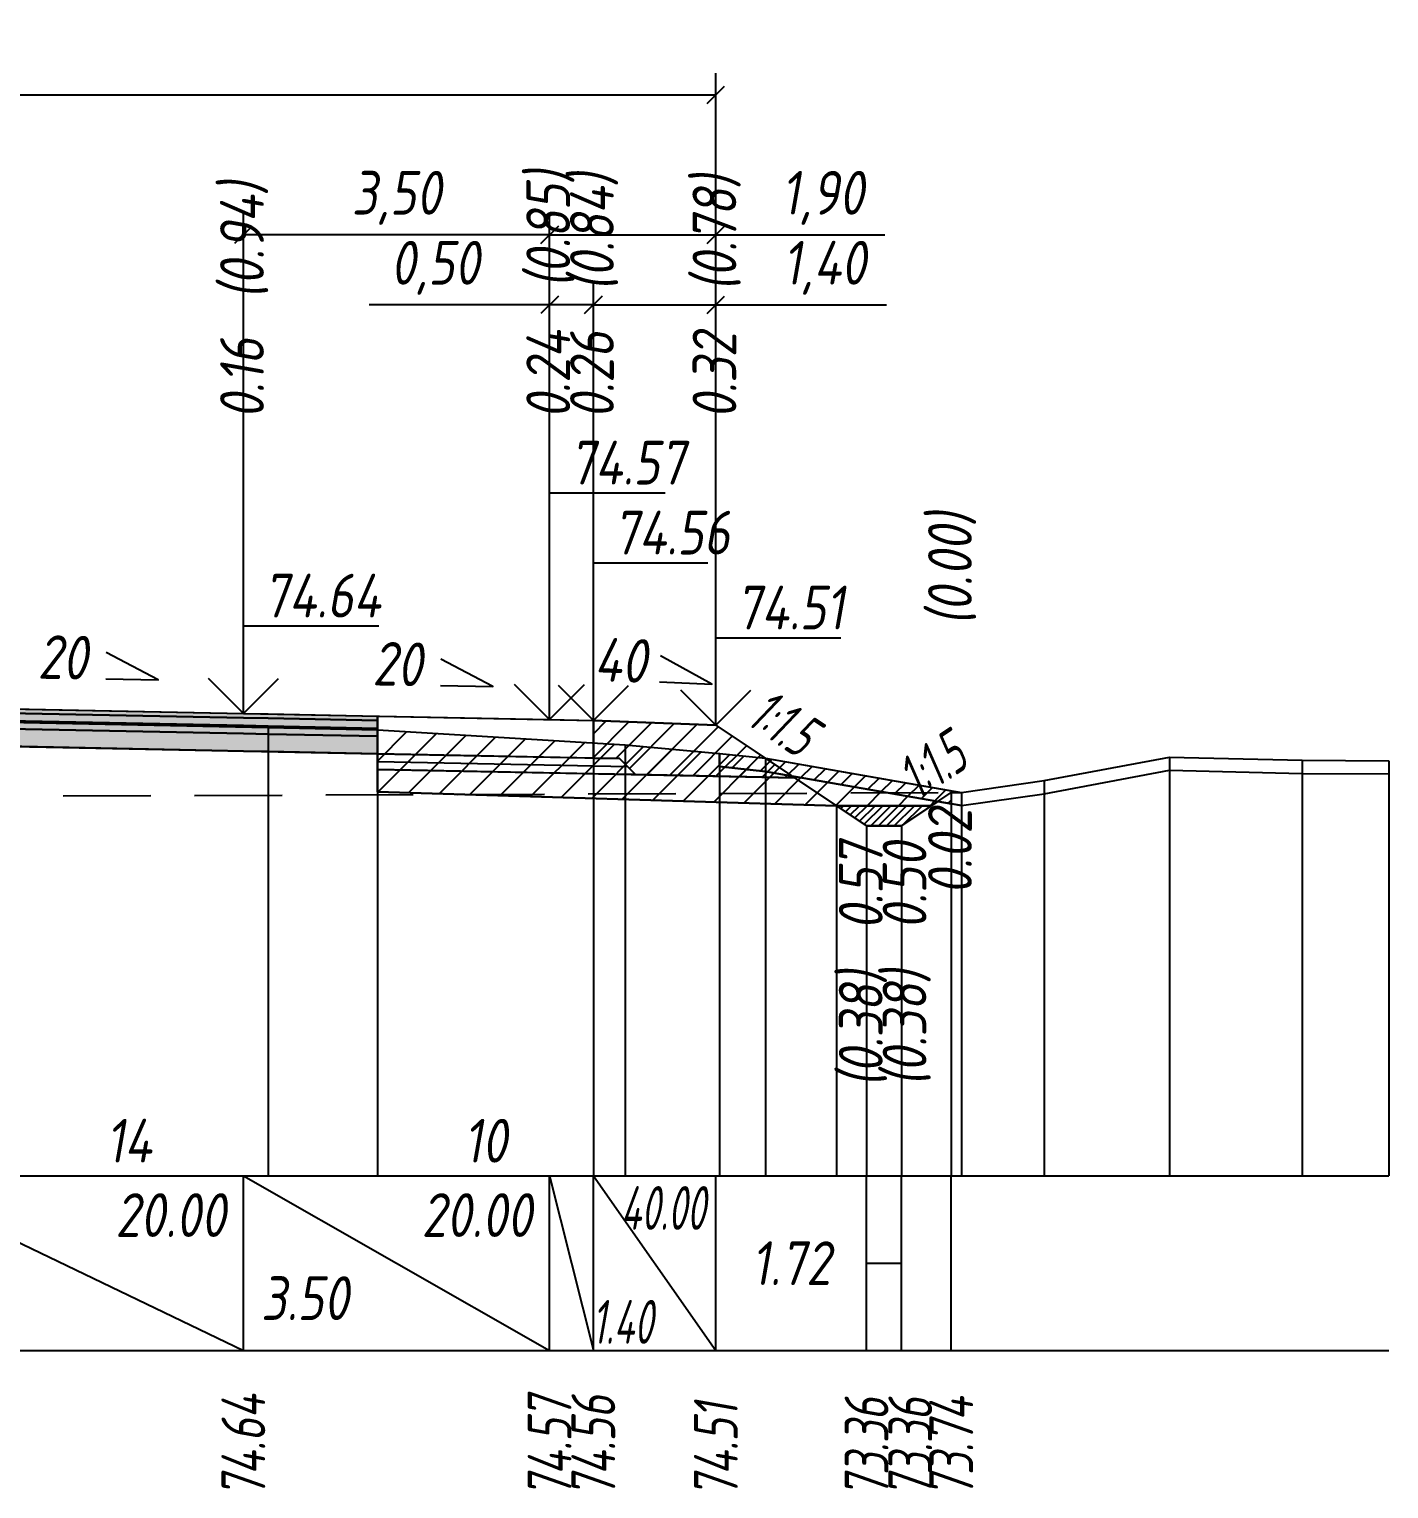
# Model space of a CAD drawing. Extents: x -717 to 1451, y -133302 to 233.
# Drawn here: x 167.7 to 245.4, y -13178.9 to -13095.5 of the extents above; entities that cross this region are included whole.
import ezdxf
from ezdxf.enums import TextEntityAlignment as Align

# ---------------------------------------------------------------- set-up
doc = ezdxf.new("R2010")
doc.units = 0
doc.linetypes.add('штриховая', pattern=[0.75, 0.5, -0.25])
for name, color, linetype in [('Интерполированный поперечник', 2, 'Continuous'), ('Код_514', 1, 'Continuous'), ('Контур_0', 7, 'Continuous'), ('Контур_2521', 7, 'Continuous'), ('Контур_2564', 7, 'Continuous'), ('Контур_2660', 7, 'Continuous'), ('Контур_2665', 7, 'Continuous'), ('Контур_400', 7, 'Continuous'), ('Контур_508', 7, 'Continuous'), ('Контур_512', 7, 'Continuous'), ('Контур_513', 7, 'Continuous'), ('Контур_818', 7, 'Continuous'), ('Красный поперечник', 1, 'Continuous'), ('Объём_2501', 7, 'Continuous'), ('Объём_2564', 7, 'Continuous'), ('Объём_2650', 7, 'Continuous'), ('Объём_2660', 7, 'Continuous'), ('Объём_2661', 7, 'Continuous'), ('Объём_2662', 7, 'Continuous'), ('Объём_2663', 7, 'Continuous'), ('Объём_2664', 7, 'Continuous'), ('Объём_2665', 7, 'Continuous'), ('Объём_2666', 7, 'Continuous'), ('Объём_2667', 7, 'Continuous'), ('Объём_2668', 7, 'Continuous'), ('Объём_2669', 7, 'Continuous'), ('Объём_2675', 7, 'Continuous'), ('Объём_2753', 7, 'Continuous'), ('Откосы', 7, 'Continuous'), ('Отметки покрытия', 7, 'Continuous'), ('Рабочие отметки', 7, 'Continuous'), ('Рабочие отметки доп.', 7, 'Continuous'), ('Слои выравнивания', 7, 'Continuous'), ('Таблица', 7, 'Continuous'), ('Уклоны проезжей части', 7, 'Continuous'), ('Черный поперечник', 3, 'Continuous')]:
    doc.layers.add(name, color=color, linetype=linetype)
for name, color, linetype, true_color in [('Контур_2540', 2, 'Continuous', 0xffff00), ('Контур_2560', 2, 'Continuous', 0xffff00), ('Контур_2561', 7, 'Continuous', 0xff8040), ('Контур_2562', 3, 'Continuous', 0x00ff00), ('Контур_2563', 7, 'Continuous', 0xff8000), ('Контур_2570', 7, 'Continuous', 0x80ff00), ('Контур_2725', 7, 'Continuous', 0x323232), ('Контур_2736', 4, 'Continuous', 0x00ffff), ('Контур_2737', 4, 'Continuous', 0x00ffff), ('Контур_2738', 4, 'Continuous', 0x00ffff), ('Контур_2739', 4, 'Continuous', 0x00ffff), ('Контур_2741', 4, 'Continuous', 0x00ffff), ('Контур_2742', 4, 'Continuous', 0x00ffff), ('Контур_2743', 4, 'Continuous', 0x00ffff), ('Контур_2744', 7, 'Continuous', 0xa4ffff), ('Контур_2745', 7, 'Continuous', 0xa4ffff), ('Контур_2747', 4, 'Continuous', 0x00ffff), ('Контур_2748', 4, 'Continuous', 0x00ffff), ('Контур_2749', 4, 'Continuous', 0x00ffff), ('Контур_2750', 4, 'Continuous', 0x00ffff), ('Контур_2751', 4, 'Continuous', 0x00ffff), ('Контур_2752', 4, 'Continuous', 0x00ffff), ('Контур_2760', 7, 'Continuous', 0x323232), ('Контур_2761', 7, 'Continuous', 0x323232), ('Контур_2762', 7, 'Continuous', 0x323232), ('Контур_2763', 7, 'Continuous', 0x323232), ('Контур_402', 7, 'Continuous', 0xff6464), ('Контур_703', 4, 'Continuous', 0x00ffff), ('Контур_705', 4, 'Continuous', 0x00ffff), ('Контур_707', 4, 'Continuous', 0x00ffff), ('Контур_720', 131, 'Continuous', 0xaaffff), ('Объём_2500', 7, 'Continuous', 0xc0c0c0), ('Объём_2520', 7, 'Continuous', 0x80ffff), ('Объём_2540', 2, 'Continuous', 0xffff00), ('Объём_2560', 2, 'Continuous', 0xffff00), ('Объём_2561', 7, 'Continuous', 0xff8040), ('Объём_2562', 3, 'Continuous', 0x00ff00), ('Объём_2563', 7, 'Continuous', 0xff8000), ('Объём_2570', 7, 'Continuous', 0x80ff00), ('Объём_2600', 7, 'Continuous', 0x808000), ('Объём_2620', 2, 'Continuous', 0xffff00), ('Объём_2746', 2, 'Continuous', 0xffff00)]:
    doc.layers.add(name, color=color, linetype=linetype, true_color=true_color)
doc.styles.get("Standard").update_dxf_attribs({"font": 'txt', "height": 2.5})
doc.styles.add('М', font='romand.shx', dxfattribs={"width": 0.8, "oblique": 10, "height": 2.5})
doc.dimstyles.new('ISO-25', dxfattribs={"dimtxt": 2.5, "dimasz": 2.5, "dimexe": 1.25, "dimexo": 0.625, "dimtad": 1, "dimtxsty": 'Standard', "dimcen": 2.5, "dimadec": 0, "dimazin": 0, "dimtfac": 1, "dimtmove": 0, "dimatfit": 3, "dimfxl": 1, "dimarcsym": 0})

# ---------------------------------------------------------------- blocks, each defined once
blk = doc.blocks.new('_Oblique')
at = {"color": 0, "linetype": 'ByBlock', "lineweight": -2}
blk.add_line((-0.5, -0.5), (0.5, 0.5), dxfattribs=at)
blk = doc.blocks.new('*D305')
at = {"color": 0, "lineweight": -2, "transparency": 16777216}
for p, q in [((199.935, -13134.416), (199.935, -13109.976)), ((206.935, -13134.696), (206.935, -13109.976)), ((199.935, -13111.226), (206.935, -13111.226)), ((206.935, -13111.226), (216.687, -13111.226))]:
    blk.add_line(p, q, dxfattribs=at)
at = {"layer": 'Defpoints', "color": 0, "transparency": 16777216}
for p in [(206.935, -13111.226), (199.935, -13135.041), (206.935, -13135.321)]:
    blk.add_point(p, dxfattribs=at)
at = {"color": 0, "lineweight": -2, "transparency": 16777216, "rotation": 180}
blk.add_blockref('_Oblique', (199.935, -13111.226), dxfattribs=at)
at = {"color": 0, "lineweight": -2, "transparency": 16777216}
blk.add_blockref('_Oblique', (206.935, -13111.226), dxfattribs=at)
at = {"color": 0, "transparency": 16777216, "insert": (213.146, -13109.113), "char_height": 2.5, "width": 8.75, "attachment_point": 5, "style": 'М'}
blk.add_mtext('1,40', dxfattribs=at)
blk = doc.blocks.new('*D307')
at = {"color": 0, "lineweight": -2, "transparency": 16777216}
for p, q in [((197.435, -13134.366), (197.435, -13109.976)), ((199.935, -13134.416), (199.935, -13109.976)), ((197.435, -13111.226), (187.133, -13111.226)), ((199.935, -13111.226), (197.435, -13111.226))]:
    blk.add_line(p, q, dxfattribs=at)
at = {"layer": 'Defpoints', "color": 0, "transparency": 16777216}
for p in [(199.935, -13111.226), (197.435, -13134.991), (199.935, -13135.041)]:
    blk.add_point(p, dxfattribs=at)
at = {"color": 0, "lineweight": -2, "transparency": 16777216, "rotation": 180}
blk.add_blockref('_Oblique', (197.435, -13111.226), dxfattribs=at)
at = {"color": 0, "lineweight": -2, "transparency": 16777216}
blk.add_blockref('_Oblique', (199.935, -13111.226), dxfattribs=at)
at = {"color": 0, "transparency": 16777216, "insert": (190.894, -13109.113), "char_height": 2.5, "width": 9.16667, "attachment_point": 5, "style": 'М'}
blk.add_mtext('0,50', dxfattribs=at)
blk = doc.blocks.new('*D309')
at = {"color": 0, "lineweight": -2, "transparency": 16777216}
for p, q in [((179.935, -13134.016), (179.935, -13105.976)), ((197.435, -13134.366), (197.435, -13105.976)), ((197.435, -13107.226), (179.935, -13107.226))]:
    blk.add_line(p, q, dxfattribs=at)
at = {"layer": 'Defpoints', "color": 0, "transparency": 16777216}
for p in [(179.935, -13107.226), (179.935, -13134.641), (197.435, -13134.991)]:
    blk.add_point(p, dxfattribs=at)
at = {"color": 0, "lineweight": -2, "transparency": 16777216, "rotation": 180}
blk.add_blockref('_Oblique', (179.935, -13107.226), dxfattribs=at)
at = {"color": 0, "lineweight": -2, "transparency": 16777216}
blk.add_blockref('_Oblique', (197.435, -13107.226), dxfattribs=at)
at = {"color": 0, "transparency": 16777216, "insert": (188.685, -13105.113), "char_height": 2.5, "width": 9.58333, "attachment_point": 5, "style": 'М'}
blk.add_mtext('3,50', dxfattribs=at)
blk = doc.blocks.new('*D310')
at = {"color": 0, "lineweight": -2, "transparency": 16777216}
for p, q in [((197.435, -13134.366), (197.435, -13105.976)), ((206.935, -13134.696), (206.935, -13105.976)), ((197.435, -13107.226), (206.935, -13107.226)), ((206.935, -13107.226), (216.584, -13107.226))]:
    blk.add_line(p, q, dxfattribs=at)
at = {"layer": 'Defpoints', "color": 0, "transparency": 16777216}
for p in [(197.435, -13107.226), (197.435, -13134.991), (206.935, -13135.321)]:
    blk.add_point(p, dxfattribs=at)
at = {"color": 0, "lineweight": -2, "transparency": 16777216, "rotation": 180}
blk.add_blockref('_Oblique', (197.435, -13107.226), dxfattribs=at)
at = {"color": 0, "lineweight": -2, "transparency": 16777216}
blk.add_blockref('_Oblique', (206.935, -13107.226), dxfattribs=at)
at = {"color": 0, "transparency": 16777216, "insert": (213.044, -13105.113), "char_height": 2.5, "width": 8.75, "attachment_point": 5, "style": 'М'}
blk.add_mtext('1,90', dxfattribs=at)
blk = doc.blocks.new('*D312')
at = {"color": 0, "lineweight": -2, "transparency": 16777216}
for p, q in [((111.435, -13134.696), (111.435, -13097.976)), ((206.935, -13134.696), (206.935, -13097.976)), ((111.435, -13099.226), (206.935, -13099.226))]:
    blk.add_line(p, q, dxfattribs=at)
at = {"layer": 'Defpoints', "color": 0, "transparency": 16777216}
for p in [(206.935, -13099.226), (111.435, -13135.321), (206.935, -13135.321)]:
    blk.add_point(p, dxfattribs=at)
at = {"color": 0, "lineweight": -2, "transparency": 16777216, "rotation": 180}
blk.add_blockref('_Oblique', (111.435, -13099.226), dxfattribs=at)
at = {"color": 0, "lineweight": -2, "transparency": 16777216}
blk.add_blockref('_Oblique', (206.935, -13099.226), dxfattribs=at)
at = {"color": 0, "transparency": 16777216, "insert": (159.185, -13097.113), "char_height": 2.5, "width": 10.41667, "attachment_point": 5, "style": 'М'}
blk.add_mtext('19,10', dxfattribs=at)

msp = doc.modelspace()

# ---------------------------------------------------------------- hatches: boundary and pattern name
at = {"layer": 'Объём_2563'}
h = msp.add_hatch(dxfattribs=at)
h.set_pattern_fill('ANSI31', color=256, scale=0.3)
h.paths.add_polyline_path([(202.353, -13138.077), (201.435, -13137.158), (199.935, -13137.128), (199.935, -13134.978), (206.935, -13135.258), (211.435, -13138.258)])
at = {"layer": 'Объём_2570'}
h = msp.add_hatch(dxfattribs=at)
h.set_pattern_fill('ANSI31', color=256, scale=0.2)
h.paths.add_polyline_path([(209.774, -13137.146), (220.393, -13138.999), (220.393, -13139.749), (209.774, -13137.896), (207.138, -13137.614), (207.138, -13136.864)])
at = {"layer": 'Объём_2600'}
h = msp.add_hatch(dxfattribs=at)
h.set_pattern_fill('ANSI31', color=6, scale=0.4)
h.paths.add_polyline_path([(213.826, -13139.852), (187.604, -13139.066), (187.604, -13135.517), (201.751, -13136.373), (207.138, -13136.864), (207.138, -13137.614), (209.774, -13137.896), (219.625, -13139.615), (219.269, -13139.852)])
h = msp.add_hatch(dxfattribs=at)
h.set_pattern_fill('HONEY', color=5, scale=0.3)
h.paths.add_polyline_path([(220.393, -13139.103), (220.976, -13139.101), (220.976, -13139.851), (219.625, -13139.615)])
h = msp.add_hatch(dxfattribs=at)
h.set_pattern_fill('HONEY', color=5, scale=0.3)
h.paths.add_polyline_path([(220.393, -13139.103), (220.976, -13139.101), (220.976, -13139.851), (219.625, -13139.615)])
at = {"layer": 'Объём_2620'}
h = msp.add_hatch(dxfattribs=at)
h.set_pattern_fill('ANSI31', color=2, scale=0.1)
h.paths.add_polyline_path([(213.826, -13139.852), (219.269, -13139.852), (217.547, -13141), (215.547, -13141)])
at = {"layer": 'Слои выравнивания'}
for color, points in [(2, [(159.185, -13134.163), (163.645, -13134.252), (179.935, -13134.578), (181.352, -13134.607), (187.604, -13134.732), (187.604, -13134.982), (181.352, -13134.857), (179.935, -13134.828), (163.645, -13134.502), (159.185, -13134.413)]), (3, [(159.185, -13134.413), (163.645, -13134.502), (179.935, -13134.828), (181.352, -13134.857), (187.604, -13134.982), (187.604, -13135.432), (181.352, -13135.307), (179.935, -13135.278), (163.645, -13134.952), (159.185, -13134.863)]), (4, [(159.185, -13134.863), (163.645, -13134.952), (179.935, -13135.278), (181.352, -13135.307), (187.604, -13135.432), (187.604, -13135.882), (181.352, -13135.757), (179.935, -13135.728), (163.645, -13135.402), (159.185, -13135.313)]), (5, [(159.185, -13135.313), (163.645, -13135.402), (179.935, -13135.728), (181.352, -13135.757), (187.604, -13135.882), (187.604, -13136.882), (181.352, -13136.757), (179.935, -13136.728), (163.645, -13136.402), (159.185, -13136.313)])]:
    msp.add_hatch(color=color, dxfattribs=at).paths.add_polyline_path(points)

# ---------------------------------------------------------------- linework, layer by layer
at = {"layer": 'Интерполированный поперечник', "linetype": 'штриховая', "ltscale": 10, "flags": 128}
msp.add_lwpolyline([(94.645, -13139.588), (220.976, -13139.101)], dxfattribs=at)
at = {"layer": 'Код_514'}
for p, q in [((159.185, -13161), (179.935, -13171)), ((179.935, -13171), (179.935, -13161)), ((179.935, -13161), (197.435, -13171)), ((197.435, -13171), (197.435, -13161)), ((197.435, -13161), (199.935, -13171)), ((199.935, -13171), (199.935, -13161)), ((199.935, -13161), (206.935, -13171)), ((206.935, -13171), (206.935, -13161)), ((215.547, -13171), (215.547, -13161)), ((217.547, -13171), (217.547, -13161)), ((220.393, -13171), (220.393, -13161)), ((215.547, -13166), (217.547, -13166))]:
    msp.add_line(p, q, dxfattribs=at)
at = {"layer": 'Контур_0', "flags": 128}
for points in [[(187.604, -13134.732), (199.935, -13134.978), (199.935, -13137.128), (187.604, -13136.882), (187.604, -13134.732), (187.604, -13134.732)], [(206.935, -13135.258), (212.746, -13139.132), (212.746, -13139.132), (212.746, -13139.132), (212.746, -13139.132), (212.746, -13139.132), (212.746, -13139.132), (212.746, -13139.132), (212.746, -13139.132), (212.746, -13139.132), (212.746, -13139.132), (212.746, -13139.132), (212.746, -13139.132), (212.746, -13139.132), (212.746, -13139.132), (215.547, -13141)], [(206.935, -13135.258), (212.746, -13139.132), (212.746, -13139.132), (212.746, -13139.132), (212.746, -13139.132), (212.746, -13139.132), (212.746, -13139.132), (212.746, -13139.132), (212.746, -13139.132), (212.746, -13139.132), (212.746, -13139.132), (212.746, -13139.132), (212.746, -13139.132), (212.746, -13139.132), (212.746, -13139.132), (215.547, -13141), (217.547, -13141), (220.393, -13139.103), (220.393, -13139.103), (220.393, -13139.103), (220.393, -13139.103), (220.393, -13139.103), (220.393, -13139.103), (220.393, -13139.103), (220.393, -13139.103), (220.393, -13139.103), (220.393, -13139.103), (220.393, -13139.103), (220.393, -13139.103), (220.393, -13139.103)], [(199.935, -13138.028), (187.604, -13137.782), (187.604, -13136.882), (201.435, -13137.158), (202.353, -13138.077), (199.935, -13138.028), (199.935, -13138.028)], [(199.935, -13137.128), (201.435, -13137.158), (202.353, -13138.077), (211.435, -13138.258)]]:
    msp.add_lwpolyline(points, dxfattribs=at)
at = {"layer": 'Контур_2521', "color": 250, "flags": 128}
msp.add_lwpolyline([(187.604, -13137.332), (201.894, -13137.617)], dxfattribs=at)
at = {"layer": 'Контур_2540', "flags": 128}
msp.add_lwpolyline([(197.435, -13137.978), (211.435, -13138.258), (213.826, -13139.852), (187.604, -13139.066), (187.604, -13137.782), (197.435, -13137.978), (197.435, -13137.978)], dxfattribs=at)
at = {"layer": 'Контур_2560', "flags": 128}
msp.add_lwpolyline([(199.935, -13134.978), (206.935, -13135.258), (206.935, -13135.258), (206.935, -13135.258)], dxfattribs=at)
at = {"layer": 'Контур_2561', "flags": 128}
msp.add_lwpolyline([(199.935, -13134.978), (199.935, -13134.978), (206.935, -13135.258), (206.935, -13135.258), (199.935, -13134.978)], dxfattribs=at)
at = {"layer": 'Контур_2562', "flags": 128}
msp.add_lwpolyline([(206.935, -13135.258), (206.935, -13135.258), (206.935, -13135.258), (206.935, -13135.258), (206.935, -13135.258)], dxfattribs=at)
at = {"layer": 'Контур_2563', "flags": 128}
msp.add_lwpolyline([(202.353, -13138.077), (201.435, -13137.158), (199.935, -13137.128), (199.935, -13134.978), (206.935, -13135.258), (211.435, -13138.258), (202.353, -13138.077), (202.353, -13138.077)], dxfattribs=at)
at = {"layer": 'Контур_2564', "flags": 128}
msp.add_lwpolyline([(199.935, -13134.978), (206.935, -13135.258)], dxfattribs=at)
at = {"layer": 'Контур_2570', "flags": 128}
msp.add_lwpolyline([(163.645, -13135.026), (181.352, -13135.386), (187.604, -13135.517), (201.751, -13136.373), (207.138, -13136.864), (207.138, -13137.614), (209.774, -13137.896), (220.976, -13139.851), (220.976, -13139.851), (225.694, -13139.167), (232.861, -13137.831), (240.435, -13138.007), (245.393, -13138.035)], dxfattribs=at)
at = {"layer": 'Контур_2660', "flags": 128}
msp.add_lwpolyline([(187.604, -13139.066), (213.826, -13139.852)], dxfattribs=at)
at = {"layer": 'Контур_2665', "flags": 128}
msp.add_lwpolyline([(206.935, -13135.258), (206.935, -13135.258)], dxfattribs=at)
at = {"layer": 'Контур_2725', "flags": 128}
msp.add_lwpolyline([(138.868, -13136.72), (144.764, -13136.602), (159.185, -13136.313), (163.645, -13136.402), (179.935, -13136.728), (181.352, -13136.757), (187.604, -13136.882)], dxfattribs=at)
at = {"layer": 'Контур_2736', "flags": 128}
for points in [[(206.935, -13135.258), (212.746, -13139.132)], [(212.746, -13139.132), (215.547, -13141)]]:
    msp.add_lwpolyline(points, dxfattribs=at)
at = {"layer": 'Контур_2737', "flags": 128}
msp.add_lwpolyline([(212.746, -13139.132), (212.746, -13139.132)], dxfattribs=at)
at = {"layer": 'Контур_2738', "flags": 128}
msp.add_lwpolyline([(212.746, -13139.132), (212.746, -13139.132)], dxfattribs=at)
at = {"layer": 'Контур_2739', "flags": 128}
msp.add_lwpolyline([(212.746, -13139.132), (212.746, -13139.132)], dxfattribs=at)
at = {"layer": 'Контур_2741', "flags": 128}
msp.add_lwpolyline([(220.393, -13139.103), (220.393, -13139.103)], dxfattribs=at)
at = {"layer": 'Контур_2742', "flags": 128}
msp.add_lwpolyline([(220.393, -13139.103), (220.393, -13139.103)], dxfattribs=at)
at = {"layer": 'Контур_2743', "flags": 128}
msp.add_lwpolyline([(220.393, -13139.103), (220.393, -13139.103)], dxfattribs=at)
at = {"layer": 'Контур_2744', "flags": 128}
msp.add_lwpolyline([(220.393, -13139.103), (220.393, -13139.103)], dxfattribs=at)
msp.add_lwpolyline([(220.393, -13139.103), (220.393, -13139.103)], dxfattribs=at)
msp.add_lwpolyline([(220.393, -13139.103), (220.393, -13139.103)], dxfattribs=at)
msp.add_lwpolyline([(220.393, -13139.103), (220.393, -13139.103)], dxfattribs=at)
msp.add_lwpolyline([(220.393, -13139.103), (220.393, -13139.103)], dxfattribs=at)
msp.add_lwpolyline([(220.393, -13139.103), (220.393, -13139.103)], dxfattribs=at)
at = {"layer": 'Контур_2745', "flags": 128}
msp.add_lwpolyline([(212.746, -13139.132), (212.746, -13139.132)], dxfattribs=at)
msp.add_lwpolyline([(212.746, -13139.132), (212.746, -13139.132)], dxfattribs=at)
msp.add_lwpolyline([(212.746, -13139.132), (212.746, -13139.132)], dxfattribs=at)
msp.add_lwpolyline([(212.746, -13139.132), (212.746, -13139.132)], dxfattribs=at)
msp.add_lwpolyline([(212.746, -13139.132), (212.746, -13139.132)], dxfattribs=at)
msp.add_lwpolyline([(212.746, -13139.132), (212.746, -13139.132)], dxfattribs=at)
at = {"layer": 'Контур_2747', "flags": 128}
msp.add_lwpolyline([(212.746, -13139.132), (212.746, -13139.132)], dxfattribs=at)
at = {"layer": 'Контур_2748', "flags": 128}
msp.add_lwpolyline([(212.746, -13139.132), (212.746, -13139.132)], dxfattribs=at)
at = {"layer": 'Контур_2749', "flags": 128}
msp.add_lwpolyline([(212.746, -13139.132), (212.746, -13139.132)], dxfattribs=at)
at = {"layer": 'Контур_2750', "flags": 128}
msp.add_lwpolyline([(220.393, -13139.103), (220.393, -13139.103)], dxfattribs=at)
at = {"layer": 'Контур_2751', "flags": 128}
msp.add_lwpolyline([(220.393, -13139.103), (220.393, -13139.103)], dxfattribs=at)
at = {"layer": 'Контур_2752', "flags": 128}
msp.add_lwpolyline([(220.393, -13139.103), (220.393, -13139.103)], dxfattribs=at)
at = {"layer": 'Контур_2760', "flags": 128}
msp.add_lwpolyline([(138.868, -13134.57), (144.764, -13134.452), (159.185, -13134.163), (163.645, -13134.252), (179.935, -13134.578), (181.352, -13134.607), (187.604, -13134.732)], dxfattribs=at)
at = {"layer": 'Контур_2761', "flags": 128}
msp.add_lwpolyline([(138.868, -13134.82), (144.764, -13134.702), (159.185, -13134.413), (163.645, -13134.502), (179.935, -13134.828), (181.352, -13134.857), (187.604, -13134.982)], dxfattribs=at)
at = {"layer": 'Контур_2762', "flags": 128}
msp.add_lwpolyline([(138.868, -13135.27), (144.764, -13135.152), (159.185, -13134.863), (163.645, -13134.952), (179.935, -13135.278), (181.352, -13135.307), (187.604, -13135.432)], dxfattribs=at)
at = {"layer": 'Контур_2763', "flags": 128}
msp.add_lwpolyline([(138.868, -13135.72), (144.764, -13135.602), (159.185, -13135.313), (163.645, -13135.402), (179.935, -13135.728), (181.352, -13135.757), (187.604, -13135.882)], dxfattribs=at)
at = {"layer": 'Контур_400', "flags": 128}
msp.add_lwpolyline([(159.185, -13134.163), (179.935, -13134.578), (197.435, -13134.928), (197.435, -13134.928), (197.435, -13134.928), (197.435, -13134.928), (197.435, -13134.928), (197.435, -13134.928), (199.935, -13134.978)], dxfattribs=at)
at = {"layer": 'Контур_402', "flags": 128}
msp.add_lwpolyline([(105, -13139.839), (138.868, -13138.823), (138.868, -13136.72), (159.185, -13136.313), (187.604, -13136.882), (187.604, -13139.066), (213.826, -13139.852)], dxfattribs=at)
at = {"layer": 'Контур_508', "flags": 128}
msp.add_lwpolyline([(105, -13139.839), (138.868, -13138.823), (138.868, -13136.72), (159.185, -13136.313), (187.604, -13136.882), (187.604, -13139.066), (213.826, -13139.852), (215.547, -13141), (217.547, -13141), (220.393, -13139.103)], dxfattribs=at)
at = {"layer": 'Контур_512', "flags": 128}
msp.add_lwpolyline([(187.604, -13139.066), (213.826, -13139.852), (215.547, -13141), (217.547, -13141), (220.393, -13139.103)], dxfattribs=at)
at = {"layer": 'Контур_513', "flags": 128}
msp.add_lwpolyline([(105, -13139.839), (138.868, -13138.823), (138.868, -13136.72), (159.185, -13136.313), (187.604, -13136.882), (187.604, -13139.066), (213.826, -13139.852), (215.547, -13141), (217.547, -13141), (220.393, -13139.103)], dxfattribs=at)
at = {"layer": 'Контур_703', "flags": 128}
msp.add_lwpolyline([(206.935, -13135.258), (212.746, -13139.132)], dxfattribs=at)
at = {"layer": 'Контур_705', "flags": 128}
msp.add_lwpolyline([(212.746, -13139.132), (212.746, -13139.132)], dxfattribs=at)
at = {"layer": 'Контур_707', "flags": 128}
msp.add_lwpolyline([(217.547, -13141), (220.393, -13139.103)], dxfattribs=at)
at = {"layer": 'Контур_720', "flags": 128}
msp.add_lwpolyline([(215.547, -13141), (217.547, -13141)], dxfattribs=at)
at = {"layer": 'Контур_818', "flags": 128}
msp.add_lwpolyline([(105, -13138.792), (117.798, -13137.349), (117.798, -13136.599), (123.384, -13136.355), (138.868, -13135.338), (144.764, -13135.255), (159.185, -13135.08), (163.645, -13135.026), (181.352, -13135.386), (187.604, -13135.517), (201.751, -13136.373), (207.138, -13136.864), (207.138, -13137.614), (209.774, -13137.896), (220.393, -13139.749)], dxfattribs=at)
at = {"layer": 'Красный поперечник'}
for p, q in [((159.185, -13134.163), (179.935, -13134.578)), ((179.935, -13134.578), (197.435, -13134.928)), ((197.435, -13134.928), (199.935, -13134.978)), ((199.935, -13134.978), (206.935, -13135.258)), ((206.935, -13135.258), (215.547, -13141)), ((187.604, -13139.066), (187.604, -13161)), ((217.547, -13141), (220.393, -13139.103)), ((220.393, -13139.103), (220.393, -13161)), ((213.826, -13139.852), (213.826, -13161)), ((215.547, -13141), (215.547, -13161)), ((215.547, -13141), (217.547, -13141)), ((217.547, -13141), (217.547, -13161))]:
    msp.add_line(p, q, dxfattribs=at)
at = {"layer": 'Объём_2500', "flags": 128}
msp.add_lwpolyline([(187.604, -13134.732), (199.935, -13134.978), (199.935, -13137.128), (187.604, -13136.882), (187.604, -13134.732), (187.604, -13134.732)], dxfattribs=at)
at = {"layer": 'Объём_2501', "flags": 128}
msp.add_lwpolyline([(159.185, -13134.163), (179.935, -13134.578), (197.435, -13134.928), (197.435, -13134.928), (197.435, -13134.928), (197.435, -13134.928), (197.435, -13134.928), (197.435, -13134.928), (199.935, -13134.978)], dxfattribs=at)
at = {"layer": 'Объём_2520', "color": 250, "flags": 128}
msp.add_lwpolyline([(199.935, -13138.028), (187.604, -13137.782), (187.604, -13136.882), (201.435, -13137.158), (202.353, -13138.077), (199.935, -13138.028), (199.935, -13138.028)], dxfattribs=at)
at = {"layer": 'Объём_2540', "flags": 128}
msp.add_lwpolyline([(197.435, -13137.978), (211.435, -13138.258), (213.826, -13139.852), (187.604, -13139.066), (187.604, -13137.782), (197.435, -13137.978), (197.435, -13137.978)], dxfattribs=at)
at = {"layer": 'Объём_2560', "flags": 128}
msp.add_lwpolyline([(199.935, -13134.978), (206.935, -13135.258), (206.935, -13135.258), (206.935, -13135.258)], dxfattribs=at)
at = {"layer": 'Объём_2561', "flags": 128}
msp.add_lwpolyline([(199.935, -13134.978), (199.935, -13134.978), (206.935, -13135.258), (206.935, -13135.258), (199.935, -13134.978)], dxfattribs=at)
at = {"layer": 'Объём_2562', "flags": 128}
msp.add_lwpolyline([(206.935, -13135.258), (206.935, -13135.258), (206.935, -13135.258), (206.935, -13135.258), (206.935, -13135.258)], dxfattribs=at)
at = {"layer": 'Объём_2563', "color": 250, "flags": 128}
msp.add_lwpolyline([(202.353, -13138.077), (201.435, -13137.158), (199.935, -13137.128), (199.935, -13134.978), (206.935, -13135.258), (211.435, -13138.258), (202.353, -13138.077), (202.353, -13138.077)], dxfattribs=at)
at = {"layer": 'Объём_2564', "flags": 128}
msp.add_lwpolyline([(199.935, -13134.978), (206.935, -13135.258)], dxfattribs=at)
at = {"layer": 'Объём_2570', "flags": 128}
msp.add_lwpolyline([(209.774, -13137.146), (220.393, -13138.999), (220.393, -13139.749), (209.774, -13137.896), (207.138, -13137.614), (207.138, -13136.864), (209.774, -13137.146), (209.774, -13137.146)], dxfattribs=at)
at = {"layer": 'Объём_2600', "color": 5, "flags": 128}
msp.add_lwpolyline([(220.393, -13139.103), (220.976, -13139.101), (220.976, -13139.851), (219.625, -13139.615), (220.393, -13139.103), (220.393, -13139.103)], dxfattribs=at)
at = {"layer": 'Объём_2620', "flags": 128}
msp.add_lwpolyline([(213.826, -13139.852), (219.269, -13139.852), (217.547, -13141), (215.547, -13141), (213.826, -13139.852), (213.826, -13139.852)], dxfattribs=at)
at = {"layer": 'Объём_2650', "color": 6, "flags": 128}
msp.add_lwpolyline([(213.826, -13139.852), (187.604, -13139.066), (187.604, -13135.517), (201.751, -13136.373), (207.138, -13136.864), (207.138, -13137.614), (209.774, -13137.896), (219.625, -13139.615), (219.269, -13139.852), (213.826, -13139.852), (213.826, -13139.852)], dxfattribs=at)
at = {"layer": 'Объём_2660', "flags": 128}
msp.add_lwpolyline([(187.604, -13139.066), (213.826, -13139.852)], dxfattribs=at)
at = {"layer": 'Объём_2661', "flags": 128}
msp.add_lwpolyline([(206.935, -13135.258), (212.746, -13139.132), (213.826, -13139.852)], dxfattribs=at)
at = {"layer": 'Объём_2662', "flags": 128}
msp.add_lwpolyline([(219.269, -13139.852), (220.393, -13139.103)], dxfattribs=at)
at = {"layer": 'Объём_2663', "flags": 128}
for points in [[(213.826, -13139.852), (215.547, -13141)], [(217.547, -13141), (219.269, -13139.852)]]:
    msp.add_lwpolyline(points, dxfattribs=at)
at = {"layer": 'Объём_2664', "flags": 128}
msp.add_lwpolyline([(215.547, -13141), (217.547, -13141)], dxfattribs=at)
at = {"layer": 'Объём_2665', "flags": 128}
msp.add_lwpolyline([(206.935, -13135.258), (206.935, -13135.258)], dxfattribs=at)
at = {"layer": 'Объём_2666', "flags": 128}
for points in [[(206.935, -13135.258), (212.746, -13139.132)], [(212.746, -13139.132), (213.826, -13139.852)]]:
    msp.add_lwpolyline(points, dxfattribs=at)
at = {"layer": 'Объём_2667', "flags": 128}
for points in [[(212.746, -13139.132), (212.746, -13139.132)], [(220.393, -13139.103), (220.393, -13139.103)]]:
    msp.add_lwpolyline(points, dxfattribs=at)
at = {"layer": 'Объём_2668', "flags": 128}
for points in [[(212.746, -13139.132), (212.746, -13139.132)], [(220.393, -13139.103), (220.393, -13139.103)]]:
    msp.add_lwpolyline(points, dxfattribs=at)
at = {"layer": 'Объём_2669', "flags": 128}
for points in [[(212.746, -13139.132), (212.746, -13139.132)], [(220.393, -13139.103), (220.393, -13139.103)]]:
    msp.add_lwpolyline(points, dxfattribs=at)
at = {"layer": 'Объём_2675', "flags": 128}
for points in [[(212.746, -13139.132), (212.746, -13139.132)], [(212.746, -13139.132), (212.746, -13139.132)], [(212.746, -13139.132), (212.746, -13139.132)], [(212.746, -13139.132), (212.746, -13139.132)], [(212.746, -13139.132), (212.746, -13139.132)], [(212.746, -13139.132), (212.746, -13139.132)], [(220.393, -13139.103), (220.393, -13139.103)], [(220.393, -13139.103), (220.393, -13139.103)], [(220.393, -13139.103), (220.393, -13139.103)], [(220.393, -13139.103), (220.393, -13139.103)], [(220.393, -13139.103), (220.393, -13139.103)], [(220.393, -13139.103), (220.393, -13139.103)]]:
    msp.add_lwpolyline(points, dxfattribs=at)
at = {"layer": 'Объём_2746', "flags": 128}
msp.add_lwpolyline([(207.138, -13137.614), (209.774, -13137.896), (211.287, -13138.16), (213.826, -13139.852), (187.604, -13139.066), (187.604, -13135.517), (201.751, -13136.373), (207.138, -13136.864), (207.138, -13137.614), (207.138, -13137.614)], dxfattribs=at)
at = {"layer": 'Объём_2753', "flags": 128}
msp.add_lwpolyline([(187.604, -13134.732), (187.604, -13134.732)], dxfattribs=at)
at = {"layer": 'Откосы', "color": 1, "flags": 128}
for points in [[(172.073, -13132.604), (175.072, -13132.664), (172.103, -13131.104)], [(191.198, -13132.986), (194.197, -13133.046), (191.228, -13131.487)], [(203.716, -13132.781), (206.714, -13132.9), (203.776, -13131.282)]]:
    msp.add_lwpolyline(points, dxfattribs=at)
at = {"layer": 'Отметки покрытия', "color": 1}
for p, q in [((197.435, -13134.928), (197.435, -13121.978)), ((197.435, -13121.978), (204.035, -13121.978)), ((199.935, -13134.978), (199.935, -13125.978)), ((199.935, -13125.978), (206.485, -13125.978)), ((179.935, -13134.578), (179.935, -13129.578)), ((179.935, -13129.578), (187.685, -13129.578)), ((206.935, -13135.258), (206.935, -13130.258)), ((206.935, -13130.258), (214.085, -13130.258)), ((179.935, -13134.578), (177.935, -13132.578)), ((179.935, -13134.578), (181.935, -13132.578)), ((197.435, -13134.928), (195.435, -13132.928)), ((197.435, -13134.928), (199.435, -13132.928)), ((199.935, -13134.978), (197.935, -13132.978)), ((199.935, -13134.978), (201.935, -13132.978)), ((206.935, -13135.258), (204.935, -13133.258)), ((206.935, -13135.258), (208.935, -13133.258))]:
    msp.add_line(p, q, dxfattribs=at)
at = {"layer": 'Слои выравнивания'}
for p, q in [((187.604, -13134.732), (187.604, -13161)), ((199.935, -13134.978), (199.935, -13161))]:
    msp.add_line(p, q, dxfattribs=at)
at = {"layer": 'Слои выравнивания', "color": 2, "flags": 128}
msp.add_lwpolyline([(159.185, -13134.163), (163.645, -13134.252), (179.935, -13134.578), (181.352, -13134.607), (187.604, -13134.732), (187.604, -13134.982), (181.352, -13134.857), (179.935, -13134.828), (163.645, -13134.502), (159.185, -13134.413)], close=True, dxfattribs=at)
at = {"layer": 'Слои выравнивания', "color": 3, "flags": 128}
msp.add_lwpolyline([(159.185, -13134.413), (163.645, -13134.502), (179.935, -13134.828), (181.352, -13134.857), (187.604, -13134.982), (187.604, -13135.432), (181.352, -13135.307), (179.935, -13135.278), (163.645, -13134.952), (159.185, -13134.863)], close=True, dxfattribs=at)
at = {"layer": 'Слои выравнивания', "color": 4, "flags": 128}
msp.add_lwpolyline([(159.185, -13134.863), (163.645, -13134.952), (179.935, -13135.278), (181.352, -13135.307), (187.604, -13135.432), (187.604, -13135.882), (181.352, -13135.757), (179.935, -13135.728), (163.645, -13135.402), (159.185, -13135.313)], close=True, dxfattribs=at)
at = {"layer": 'Слои выравнивания', "color": 5, "flags": 128}
msp.add_lwpolyline([(159.185, -13135.313), (163.645, -13135.402), (179.935, -13135.728), (181.352, -13135.757), (187.604, -13135.882), (187.604, -13136.882), (181.352, -13136.757), (179.935, -13136.728), (163.645, -13136.402), (159.185, -13136.313)], close=True, dxfattribs=at)
at = {"layer": 'Таблица'}
for p, q in [((80, -13161), (245.393, -13161)), ((80, -13171), (245.393, -13171))]:
    msp.add_line(p, q, dxfattribs=at)
at = {"layer": 'Черный поперечник', "color": 7}
for p, q in [((181.352, -13135.386), (181.352, -13161)), ((187.604, -13135.517), (187.604, -13161)), ((201.751, -13136.373), (201.751, -13161)), ((207.138, -13136.864), (207.138, -13161)), ((209.774, -13137.146), (209.774, -13161)), ((232.861, -13137.081), (232.861, -13161)), ((240.435, -13137.257), (240.435, -13161)), ((245.393, -13137.285), (245.393, -13161)), ((225.694, -13138.417), (225.694, -13161)), ((220.976, -13139.101), (220.976, -13161))]:
    msp.add_line(p, q, dxfattribs=at)
at = {"layer": 'Черный поперечник', "flags": 128}
msp.add_lwpolyline([(80, -13140.094), (84.597, -13139.956), (91.112, -13139.735), (94.645, -13139.588), (103.735, -13138.185), (117.798, -13136.599), (123.384, -13136.355), (138.868, -13135.338), (144.764, -13135.255), (159.185, -13135.08), (163.645, -13135.026), (181.352, -13135.386), (187.604, -13135.517), (201.751, -13136.373), (207.138, -13136.864), (209.774, -13137.146), (220.976, -13139.101), (225.694, -13138.417), (232.861, -13137.081), (240.435, -13137.257), (245.393, -13137.285)], dxfattribs=at)

# ---------------------------------------------------------------- texts
at = {"layer": 'Код_514', "style": 'М', "oblique": 10}
for s, width, p in [('40.00', 0.6, (206.341, -13161.594)), ('20.00', 0.8, (178.935, -13162)), ('20.00', 0.8, (196.435, -13162))]:
    msp.add_text(s, height=2.5, dxfattribs=dict(at, width=width)).set_placement(p, align=Align.TOP_RIGHT)
at = {"layer": 'Код_514', "style": 'М', "oblique": 10, "width": 0.8}
msp.add_text('1.72', height=2.5, dxfattribs=at).set_placement((211.241, -13166), align=Align.MIDDLE_CENTER)
at = {"layer": 'Код_514', "style": 'М', "oblique": 10}
for s, width, p in [('3.50', 0.8, (180.935, -13170)), ('1.40', 0.6, (199.851, -13171.353))]:
    msp.add_text(s, height=2.5, dxfattribs=dict(at, width=width)).set_placement(p, align=Align.BOTTOM_LEFT)
at = {"layer": 'Код_514', "style": 'М', "oblique": 10, "width": 0.7}
for s, p in [('74.64', (179.935, -13179.382)), ('74.57', (197.435, -13179.382)), ('74.56', (199.935, -13179.382)), ('74.51', (206.935, -13179.382)), ('73.36', (215.547, -13179.382)), ('73.36', (218.047, -13179.382)), ('73.74', (220.393, -13179.382))]:
    msp.add_text(s, height=2.5, rotation=90, dxfattribs=at).set_placement(p, align=Align.MIDDLE_LEFT)
at = {"layer": 'Отметки покрытия', "color": 1, "style": 'М', "oblique": 10, "width": 0.8}
for s, p in [('74.57', (198.576, -13122.247)), ('74.56', (201.076, -13126.247)), ('74.64', (181.076, -13129.847)), ('74.51', (208.076, -13130.527))]:
    msp.add_text(s, height=2.5, dxfattribs=at).set_placement(p, align=Align.BOTTOM_LEFT)
at = {"layer": 'Рабочие отметки', "color": 1, "style": 'М', "oblique": 10, "width": 0.8}
for s, p in [('0.32', (206.857, -13117.728)), ('0.16', (179.857, -13117.728)), ('0.24', (197.357, -13117.728)), ('0.26', (199.857, -13117.728))]:
    msp.add_text(s, height=2.5, rotation=90, dxfattribs=at).set_placement(p, align=Align.MIDDLE_LEFT)
for s, p in [('0.02', (220.315, -13140.034)), ('0.57', (215.219, -13141.931)), ('0.50', (217.719, -13141.931))]:
    msp.add_text(s, height=2.5, rotation=90, dxfattribs=at).set_placement(p, align=Align.MIDDLE_RIGHT)
at = {"layer": 'Рабочие отметки доп.', "color": 1, "style": 'М', "oblique": 10, "width": 0.8}
for s, p in [('(0.85)', (197.357, -13110.228)), ('(0.94)', (179.857, -13110.878)), ('(0.84)', (199.857, -13110.428)), ('(0.78)', (206.857, -13110.428)), ('(0.00)', (220.315, -13129.534))]:
    msp.add_text(s, height=2.5, rotation=90, dxfattribs=at).set_placement(p, align=Align.MIDDLE_LEFT)
for p in [(215.219, -13149.281), (217.719, -13149.231)]:
    msp.add_text('(0.38)', height=2.5, rotation=90, dxfattribs=at).set_placement(p, align=Align.MIDDLE_RIGHT)
at = {"layer": 'Слои выравнивания', "style": 'М', "oblique": 10, "width": 0.8}
for s, p in [('14', (173.394, -13161)), ('10', (193.769, -13161))]:
    msp.add_text(s, height=2.5, dxfattribs=at).set_placement(p, align=Align.BOTTOM_CENTER)
at = {"layer": 'Уклоны проезжей части', "color": 1, "style": 'М', "oblique": 10}
for s, rotation, width, p in [('20', 358.85423, 0.8, (169.58, -13133.371)), ('20', 358.85423, 0.8, (188.705, -13133.753)), ('40', 357.70938, 0.8, (201.426, -13133.537)), ('1:1.5', 326.30994, 0.6, (209.704, -13136.782)), ('1:1.5', 33.69007, 0.6, (220.41, -13139.187))]:
    msp.add_text(s, height=2.5, rotation=rotation, dxfattribs=dict(at, width=width)).set_placement(p, align=Align.BOTTOM_CENTER)

# ---------------------------------------------------------------- dimensions: what is measured, and where the dimension line sits
at = {"color": 5}
dim = msp.add_linear_dim(base=(206.935, -13099.226), p1=(111.435, -13135.321), p2=(206.935, -13135.321), angle=180, dimstyle='ISO-25', override={"dimasz": 1, "dimlfac": 0.2, "dimzin": 0, "dimtxsty": 'М', "dimblk1": 'Oblique', "dimblk2": 'Oblique', "dimsah": 1}, dxfattribs=at)
dim.commit()
dim.dimension.update_dxf_attribs({"geometry": '*D312', "text_midpoint": (159.185, -13097.113)})
dim = msp.add_linear_dim(base=(179.935, -13107.226), p1=(197.435, -13134.991), p2=(179.935, -13134.641), dimstyle='ISO-25', override={"dimasz": 1, "dimlfac": 0.2, "dimzin": 0, "dimtxsty": 'М', "dimblk1": 'Oblique', "dimblk2": 'Oblique', "dimsah": 1}, dxfattribs=at)
dim.commit()
dim.dimension.update_dxf_attribs({"geometry": '*D309', "text_midpoint": (188.685, -13105.113)})
dim = msp.add_linear_dim(base=(197.435, -13107.226), p1=(206.935, -13135.321), p2=(197.435, -13134.991), dimstyle='ISO-25', override={"dimasz": 1, "dimlfac": 0.2, "dimzin": 0, "dimtxsty": 'М', "dimblk1": 'Oblique', "dimblk2": 'Oblique', "dimsah": 1}, dxfattribs=at)
dim.commit()
dim.dimension.update_dxf_attribs({"geometry": '*D310', "text_midpoint": (213.044, -13107.226), "dimtype": 160})
for base, p1, p2, picture, middle in [((199.935, -13111.226), (197.435, -13134.991), (199.935, -13135.041), '*D307', (190.894, -13111.226)), ((206.935, -13111.226), (199.935, -13135.041), (206.935, -13135.321), '*D305', (213.146, -13111.226))]:
    dim = msp.add_linear_dim(base=base, p1=p1, p2=p2, angle=180, dimstyle='ISO-25', override={"dimasz": 1, "dimlfac": 0.2, "dimzin": 0, "dimtxsty": 'М', "dimblk1": 'Oblique', "dimblk2": 'Oblique', "dimsah": 1}, dxfattribs=at)
    dim.commit()
    dim.dimension.update_dxf_attribs({"geometry": picture, "text_midpoint": middle, "dimtype": 160})

doc.saveas('drawing.dxf')
